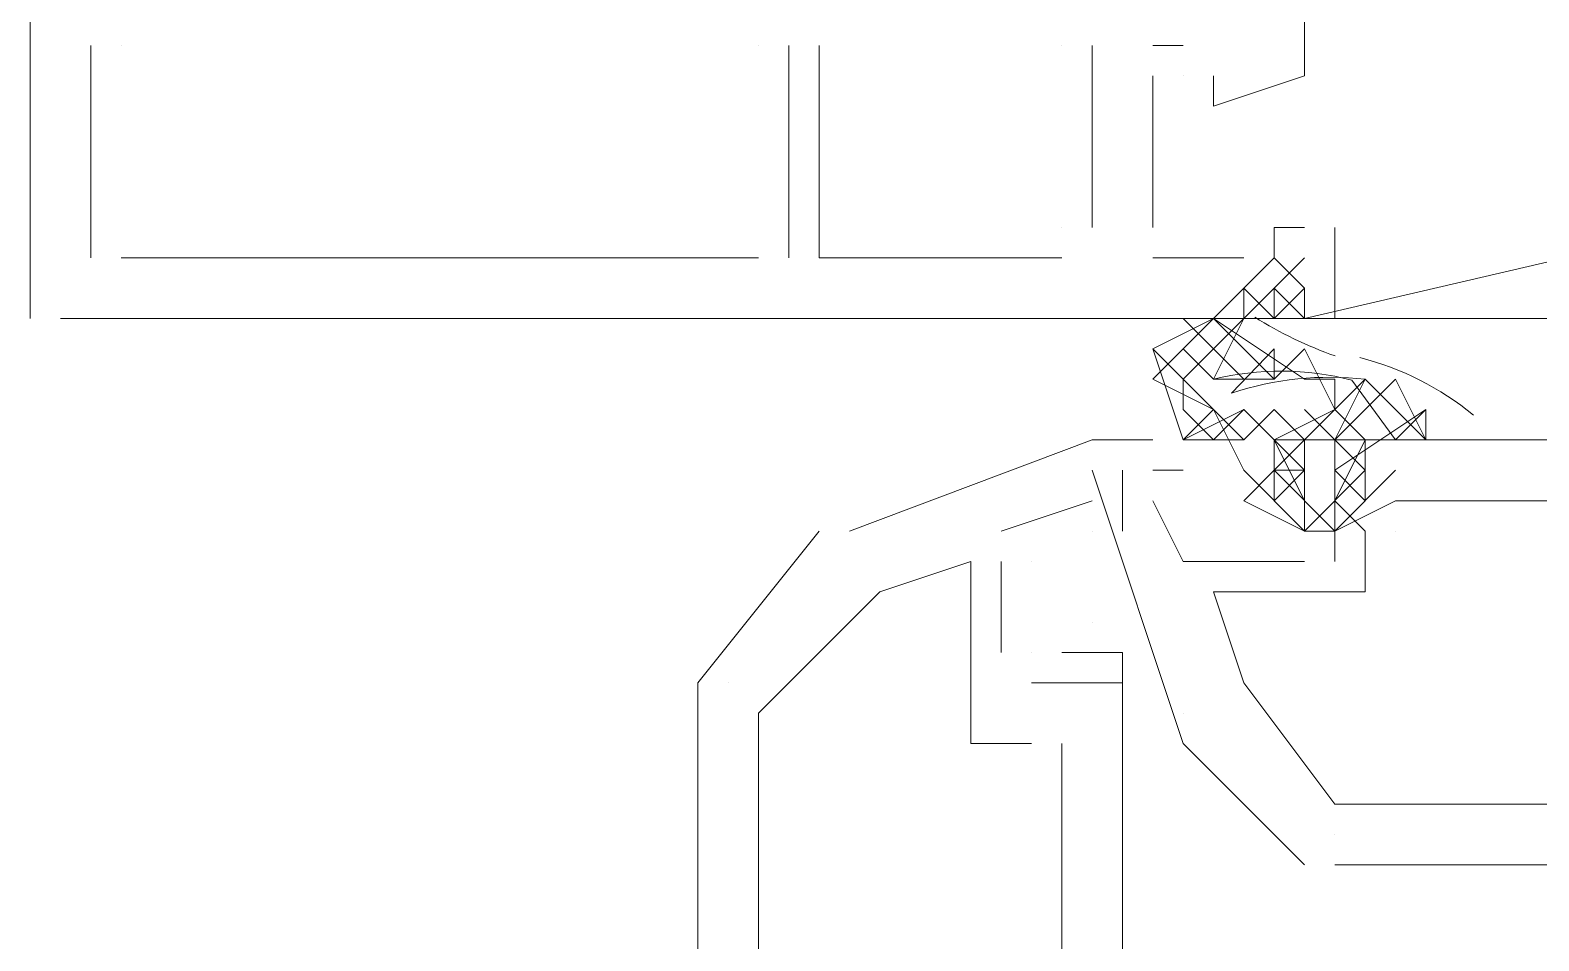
# Model space of a CAD drawing. Header units: millimetres. Extents: x 906 to 41302, y 848 to 28850.
# Drawn here: x 18474.3 to 18526.9, y 17320.2 to 17351.9 of the extents above; entities that cross this region are included whole.
import ezdxf

# ---------------------------------------------------------------- set-up
doc = ezdxf.new("R2010")
doc.units = ezdxf.units.MM
doc.layers.add('PDF_X-단위세대$및$주동평면도$A-DOOR', color=7, linetype='Continuous')

msp = doc.modelspace()

# ---------------------------------------------------------------- linework, layer by layer
at = {"layer": 'PDF_X-단위세대$및$주동평면도$A-DOOR', "lineweight": 5}
for points in [[(18529.312, 17481.561), (19119.862, 17481.561), (18518.728, 17341.861), (19129.387, 17341.861)], [(18514.495, 17341.861), (18516.612, 17339.744)], [(18515.553, 17338.686), (18516.612, 17337.628), (18514.495, 17337.628), (18513.437, 17340.803), (18514.495, 17339.744)]]:
    msp.add_lwpolyline(points, close=True, dxfattribs=at)
at = {"layer": 'PDF_X-단위세대$및$주동평면도$A-DOOR', "lineweight": 9}
for points in [[(18516.612, 17395.836), (18516.612, 17353.503), (18518.728, 17353.503), (18518.728, 17350.328), (18515.553, 17349.269), (18515.553, 17350.328)], [(18474.278, 17341.861), (18474.278, 17369.378), (18474.278, 17385.253)], [(18476.395, 17351.386), (18476.395, 17343.978)], [(18476.395, 17351.386), (18476.395, 17351.386)], [(18477.453, 17351.386), (18477.453, 17351.386)], [(18499.678, 17351.386), (18499.678, 17351.386)], [(18500.737, 17343.978), (18500.737, 17351.386)], [(18500.737, 17351.386), (18500.737, 17351.386)], [(18510.262, 17343.978), (18501.795, 17343.978), (18501.795, 17351.386)], [(18501.795, 17351.386), (18501.795, 17351.386)], [(18510.262, 17351.386), (18510.262, 17351.386)], [(18511.32, 17345.036), (18511.32, 17351.386)], [(18511.32, 17351.386), (18511.32, 17351.386)], [(18513.437, 17351.386), (18514.495, 17351.386)], [(18513.437, 17351.386), (18513.437, 17351.386)], [(18514.495, 17351.386), (18514.495, 17351.386)], [(18513.437, 17350.328), (18513.437, 17345.036)], [(18513.437, 17350.328), (18513.437, 17350.328)], [(18514.495, 17350.328), (18514.495, 17350.328)], [(18515.553, 17350.328), (18515.553, 17350.328)], [(18518.728, 17350.328), (18518.728, 17350.328)], [(18515.553, 17349.269), (18515.553, 17349.269)], [(18510.262, 17345.036), (18510.262, 17345.036)], [(18511.32, 17345.036), (18511.32, 17345.036)], [(18513.437, 17345.036), (18513.437, 17345.036)], [(18517.67, 17343.978), (18517.67, 17345.036), (18518.728, 17345.036)], [(18517.67, 17345.036), (18517.67, 17345.036)], [(18518.728, 17345.036), (18518.728, 17345.036)], [(18519.787, 17341.861), (18519.787, 17345.036)], [(18519.787, 17345.036), (18519.787, 17345.036)], [(18476.395, 17343.978), (18476.395, 17343.978)], [(18499.678, 17343.978), (18477.453, 17343.978)], [(18477.453, 17343.978), (18477.453, 17343.978)], [(18499.678, 17343.978), (18499.678, 17343.978)], [(18500.737, 17343.978), (18500.737, 17343.978)], [(18501.795, 17343.978), (18501.795, 17343.978)], [(18510.262, 17343.978), (18510.262, 17343.978)], [(18513.437, 17343.978), (18516.612, 17343.978)], [(18513.437, 17343.978), (18513.437, 17343.978)], [(18516.612, 17343.978), (18516.612, 17343.978)], [(18517.67, 17343.978), (18517.67, 17343.978)], [(18474.278, 17341.861), (18474.278, 17341.861)], [(18518.728, 17341.861), (18475.337, 17341.861)], [(18475.337, 17341.861), (18475.337, 17341.861)], [(18518.728, 17341.861), (18518.728, 17341.861)], [(18519.787, 17341.861), (18519.787, 17341.861)], [(18511.32, 17337.628), (18502.853, 17334.453)], [(18511.32, 17337.628), (18511.32, 17337.628)], [(18511.32, 17336.569), (18511.32, 17336.569)], [(18512.378, 17336.569), (18512.378, 17334.453)], [(18512.378, 17336.569), (18512.378, 17336.569)], [(18511.32, 17335.511), (18508.145, 17334.453)], [(18511.32, 17335.511), (18511.32, 17335.511)], [(18501.795, 17236.028), (18497.562, 17241.319), (18497.562, 17329.161), (18501.795, 17334.453)], [(18501.795, 17334.453), (18501.795, 17334.453)], [(18502.853, 17334.453), (18502.853, 17334.453)], [(18508.145, 17334.453), (18508.145, 17334.453)], [(18511.32, 17334.453), (18511.32, 17334.453)], [(18511.32, 17334.453), (18511.32, 17334.453)], [(18512.378, 17334.453), (18512.378, 17334.453)], [(18509.203, 17327.044), (18507.087, 17327.044), (18507.087, 17333.394), (18503.912, 17332.336), (18499.678, 17328.103), (18499.678, 17316.461), (18510.262, 17316.461), (18510.262, 17327.044)], [(18507.087, 17333.394), (18507.087, 17333.394)], [(18508.145, 17333.394), (18508.145, 17330.219)], [(18508.145, 17333.394), (18508.145, 17333.394)], [(18509.203, 17333.394), (18509.203, 17333.394)], [(18503.912, 17332.336), (18503.912, 17332.336)], [(18511.32, 17331.278), (18511.32, 17331.278)], [(18508.145, 17330.219), (18508.145, 17330.219)], [(18509.203, 17330.219), (18509.203, 17330.219)], [(18510.262, 17330.219), (18510.262, 17330.219)], [(18510.262, 17330.219), (18512.378, 17330.219), (18512.378, 17317.519), (18520.845, 17317.519), (18520.845, 17315.403)], [(18510.262, 17330.219), (18510.262, 17330.219)], [(18511.32, 17330.219), (18511.32, 17330.219)], [(18511.32, 17330.219), (18511.32, 17330.219)], [(18512.378, 17330.219), (18512.378, 17330.219)], [(18497.562, 17329.161), (18497.562, 17329.161)], [(18498.62, 17329.161), (18498.62, 17329.161)], [(18509.203, 17329.161), (18510.262, 17329.161), (18512.378, 17329.161)], [(18509.203, 17329.161), (18509.203, 17329.161)], [(18510.262, 17329.161), (18510.262, 17329.161)], [(18510.262, 17329.161), (18510.262, 17329.161)], [(18512.378, 17329.161), (18512.378, 17329.161)], [(18499.678, 17328.103), (18499.678, 17328.103)], [(18507.087, 17327.044), (18507.087, 17327.044)], [(18509.203, 17327.044), (18509.203, 17327.044)], [(18510.262, 17327.044), (18510.262, 17327.044)]]:
    msp.add_lwpolyline(points, dxfattribs=at)
at = {"layer": 'PDF_X-단위세대$및$주동평면도$A-DOOR', "lineweight": 5}
for points in [[(18519.787, 17336.569), (18522.962, 17338.686), (18522.962, 17337.628), (18522.962, 17338.686), (18521.903, 17337.628), (18520.377, 17339.711, 0.124775), (18515.553, 17339.744), (18516.612, 17341.861), (18517.67, 17341.861), (18517.67, 17342.919), (18518.728, 17341.861), (18518.728, 17342.919), (18517.67, 17343.978), (18514.495, 17340.803), (18515.553, 17339.744), (18517.67, 17339.744), (18515.553, 17341.861), (18518.728, 17339.744), (18519.787, 17339.744), (18519.787, 17338.686), (18517.67, 17337.628), (18518.728, 17337.628), (18517.67, 17338.686), (18518.728, 17337.628)], [(18516.612, 17342.919), (18513.437, 17339.744), (18515.553, 17338.686), (18516.612, 17336.569), (18518.728, 17334.453), (18520.845, 17336.569), (18518.728, 17338.686), (18520.845, 17336.569), (18520.845, 17335.511), (18519.787, 17336.569), (18520.845, 17335.511), (18520.845, 17336.569), (18520.845, 17337.628), (18519.787, 17338.686), (18518.728, 17340.803), (18517.67, 17339.744), (18517.67, 17340.803), (18516.184, 17339.263, -0.108399), (18520.845, 17339.744), (18519.787, 17338.686), (18517.67, 17336.569), (18519.787, 17334.453), (18519.787, 17335.511), (18520.845, 17334.453), (18520.845, 17332.336), (18515.553, 17332.336), (18516.612, 17329.161), (18519.787, 17324.928), (18532.487, 17324.928)]]:
    msp.add_lwpolyline(points, format="xyb", dxfattribs=at)
for points in [[(18514.495, 17338.686), (18514.495, 17339.744), (18518.728, 17343.978)], [(18517.67, 17343.978), (18517.67, 17343.978)], [(18518.728, 17342.919), (18517.67, 17341.861), (18516.612, 17342.919), (18516.612, 17341.861)], [(18518.728, 17342.919), (18518.728, 17342.919)], [(18518.728, 17342.919), (18518.728, 17342.919)], [(18513.437, 17340.803), (18515.553, 17341.861)], [(18516.612, 17341.861), (18516.612, 17341.861)], [(18517.67, 17341.861), (18517.67, 17341.861)], [(18518.728, 17341.861), (18518.728, 17341.861)], [(18513.437, 17340.803), (18513.437, 17340.803)], [(18514.495, 17340.803), (18514.495, 17340.803)], [(18514.495, 17339.744), (18514.495, 17339.744)], [(18515.553, 17339.744), (18515.553, 17339.744)], [(18515.553, 17339.744), (18515.553, 17339.744)], [(18518.728, 17339.744), (18518.728, 17339.744)], [(18519.787, 17333.394), (18519.787, 17335.511), (18519.787, 17337.628), (18521.903, 17339.744), (18522.962, 17337.628), (18520.845, 17339.744), (18519.787, 17337.628)], [(18519.787, 17339.744), (18519.787, 17339.744)], [(18515.553, 17337.628), (18514.495, 17338.686), (18515.553, 17337.628)], [(18514.495, 17337.628), (18515.553, 17338.686), (18514.495, 17337.628), (18516.612, 17338.686)], [(18515.553, 17337.628), (18516.612, 17338.686), (18518.728, 17336.569), (18517.67, 17336.569)], [(18515.553, 17338.686), (18515.553, 17338.686)], [(18516.612, 17337.628), (18517.67, 17338.686)], [(18519.787, 17338.686), (18519.787, 17338.686)], [(18511.32, 17337.628), (18513.437, 17337.628)], [(18511.32, 17337.628), (18511.32, 17337.628)], [(18513.437, 17337.628), (18513.437, 17337.628)], [(18514.495, 17337.628), (18514.495, 17337.628)], [(18532.487, 17335.511), (18521.903, 17335.511), (18519.787, 17334.453), (18518.728, 17334.453), (18516.612, 17335.511), (18517.67, 17336.569), (18518.728, 17336.569), (18517.67, 17335.511), (18517.67, 17336.569), (18517.67, 17337.628), (18518.728, 17335.511), (18518.728, 17334.453), (18518.728, 17335.511), (18518.728, 17337.628), (18531.428, 17337.628)], [(18516.612, 17337.628), (18516.612, 17337.628)], [(18517.67, 17337.628), (18517.67, 17337.628)], [(18518.728, 17337.628), (18518.728, 17337.628)], [(18519.787, 17337.628), (18519.787, 17337.628)], [(18519.787, 17335.511), (18520.845, 17337.628)], [(18520.845, 17337.628), (18520.845, 17337.628)], [(18521.903, 17337.628), (18521.903, 17337.628)], [(18521.903, 17337.628), (18521.903, 17337.628)], [(18522.962, 17337.628), (18522.962, 17337.628)], [(18522.962, 17337.628), (18522.962, 17337.628)], [(18524.02, 17337.628), (18524.02, 17337.628)], [(18518.728, 17322.811), (18514.495, 17327.044), (18511.32, 17336.569)], [(18511.32, 17336.569), (18511.32, 17336.569)], [(18513.437, 17336.569), (18514.495, 17336.569)], [(18513.437, 17336.569), (18513.437, 17336.569)], [(18514.495, 17336.569), (18514.495, 17336.569)], [(18517.67, 17336.569), (18517.67, 17336.569)], [(18517.67, 17336.569), (18517.67, 17336.569)], [(18517.67, 17336.569), (18517.67, 17336.569)], [(18518.728, 17336.569), (18518.728, 17336.569)], [(18519.787, 17334.453), (18521.903, 17336.569)], [(18520.845, 17336.569), (18520.845, 17336.569)], [(18520.845, 17336.569), (18520.845, 17336.569)], [(18521.903, 17336.569), (18521.903, 17336.569)], [(18513.437, 17335.511), (18514.495, 17333.394), (18518.728, 17333.394)], [(18513.437, 17335.511), (18513.437, 17335.511)], [(18516.612, 17335.511), (18516.612, 17335.511)], [(18517.67, 17335.511), (18517.67, 17335.511)], [(18517.67, 17335.511), (18517.67, 17335.511)], [(18518.728, 17335.511), (18518.728, 17335.511)], [(18518.728, 17335.511), (18518.728, 17335.511)], [(18519.787, 17335.511), (18519.787, 17335.511)], [(18519.787, 17335.511), (18519.787, 17335.511)], [(18520.845, 17335.511), (18520.845, 17335.511)], [(18520.845, 17335.511), (18520.845, 17335.511)], [(18521.903, 17335.511), (18521.903, 17335.511)], [(18521.903, 17335.511), (18521.903, 17335.511)], [(18518.728, 17334.453), (18518.728, 17334.453)], [(18519.787, 17334.453), (18519.787, 17334.453)], [(18519.787, 17334.453), (18519.787, 17334.453)], [(18520.845, 17334.453), (18520.845, 17334.453)], [(18521.903, 17334.453), (18521.903, 17334.453)], [(18514.495, 17333.394), (18514.495, 17333.394)], [(18518.728, 17333.394), (18518.728, 17333.394)], [(18519.787, 17333.394), (18519.787, 17333.394)], [(18515.553, 17332.336), (18515.553, 17332.336)], [(18520.845, 17332.336), (18520.845, 17332.336)], [(18516.612, 17329.161), (18516.612, 17329.161)], [(18514.495, 17328.103), (18514.495, 17328.103)], [(18514.495, 17327.044), (18514.495, 17327.044)], [(18519.787, 17324.928), (18519.787, 17324.928)], [(18519.787, 17323.869), (18519.787, 17323.869)], [(18518.728, 17322.811), (18518.728, 17322.811)], [(18606.57, 17322.811), (18519.787, 17322.811)], [(18519.787, 17322.811), (18519.787, 17322.811)]]:
    msp.add_lwpolyline(points, dxfattribs=at)
for centre, radius, start, end in [((18524.549, 17354.032), 14.288, 238.0521, 250.5815), ((18518.199, 17330.749), 10.054, 50.3501, 75.8442), ((18470.574, 17379.432), 669.396, 273.62549, 356.429444)]:
    msp.add_arc(centre, radius, start, end, dxfattribs=at)

doc.saveas('drawing.dxf')
